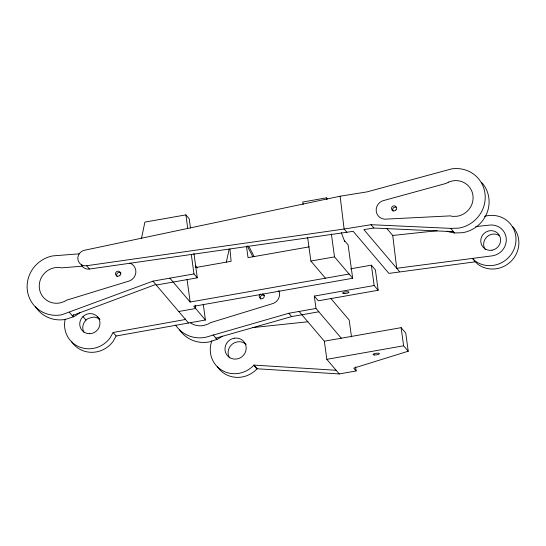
<?xml version="1.0" encoding="UTF-8"?>
<svg xmlns="http://www.w3.org/2000/svg" width="546" height="546" viewBox="0 0 546 546"><rect width="100%" height="100%" fill="white"/><g stroke="black" fill="none" stroke-linecap="round" stroke-linejoin="round"><path stroke-width="0.82" d="M141.428 238.725L144.881 222.099L185.893 214.885L189.209 218.789L190.479 228.071M226.31 262.135L229.197 249.106M203.249 304.177L205.426 320.024L188.479 323.014L185.483 319.478L113.124 332.48L110.005 338.022A25.771 24.686 -40.4 0 1 79.115 346.846A25.771 24.686 -40.4 0 1 65.179 319.069M188.479 323.014L116.127 336.008L113.002 341.55A25.771 24.686 -40.4 0 1 71.403 341.421M355.562 366.837L356.128 370.959L339.237 373.942L336.118 370.27L254.122 365.103L251.064 367.799A25.771 24.686 -40.4 0 1 220.564 369.437A25.771 24.686 -40.4 0 1 211.855 340.8M339.237 373.942L257.241 368.775L254.183 371.471A25.771 24.686 -40.4 0 1 217.247 366.496M83.893 332.221A10.313 9.876 -40.4 0 1 85.995 320.072L88.152 318.475L93.27 317.11A10.313 9.876 -40.4 0 1 99.843 319.594M79.3 253.822L52.805 255.89A30.733 29.436 -40.4 0 0 27.45 291.059A30.733 29.436 -40.4 0 0 61.807 314.769L152.941 281.142L193.966 273.928L197.283 277.832L156.258 285.046M155.76 284.459L72.202 315.602A30.733 29.436 -40.4 0 0 73.628 314.878M80.023 312.53A30.733 29.436 -40.4 0 1 73.273 316.857L65.697 319.342A30.733 29.436 -40.4 0 1 35.326 306.463M341.277 338.213L315.998 308.463L288.807 313.267L205.508 337.319A30.733 29.436 -40.4 0 1 175.559 325.095M222.468 336.083A30.733 29.436 -40.4 0 1 216.967 339.407L209.391 341.898A30.733 29.436 -40.4 0 1 179.45 329.668M299.072 311.459L324.338 341.202L401.133 327.655L405.726 333.04L408.224 351.214L353.726 368.14L356.128 370.959M215.902 338.151L291.625 316.584L318.816 311.786M86.65 265.725L344.11 229.033L371.027 224.706L450.73 228.371L458.613 228.132A30.733 29.436 -40.4 0 0 485.012 193.714A30.733 29.436 -40.4 0 0 451.44 168.939L367.048 191.878L340.131 196.212L84.773 250.211A8.053 7.712 -40.4 0 0 77.853 259.227A8.053 7.712 -40.4 0 0 86.65 265.725L89.469 269.041L353.214 231.34L388.916 273.403L475.348 261.807L477.9 264.291A25.771 24.686 -40.4 0 0 511.827 260.51A25.771 24.686 -40.4 0 0 512.796 226.74M327.423 199.024L326.426 197.85L302.777 202.02L303.112 204.484M309.104 246.874L248.041 257.637L246.478 246.219M195.625 267.547L231.108 261.288L229.968 249.106M307.651 237.544L310.872 261.049L334.507 256.886L352.682 278.262L193.755 306.279L205.426 320.024M350.58 268.83L371.362 265.165L375.389 269.901L378.173 290.26L318.304 300.798L314.298 296.082L374.153 285.524L378.173 290.26M169.874 278.173L190.158 302.04L349.078 274.031M324.338 341.202L326.822 359.336L403.617 345.789L408.224 351.214M178.706 311.493L195.652 308.51L195.202 305.187M451.221 231.368A30.733 29.436 -40.4 0 0 453.549 231.695L373.846 228.023L363.889 229.613L399.597 271.676M386.711 228.378L392.731 235.463L437.216 230.705M475.696 226.59L488.827 225.184A15.902 15.227 -40.4 0 1 506.19 238.001A15.902 15.227 -40.4 0 1 492.526 255.808L396.717 268.284L392.731 235.463M252.368 327.634L307.91 321.758M82.692 266.155L61.602 267.861L59.33 267.424L54.614 267.711A18.393 17.622 -40.4 0 0 39.435 288.759A18.393 17.622 -40.4 0 0 60.005 302.948L64.38 301.515L66.462 300.225L127.723 281.449A9.76 9.35 -40.4 0 0 135.824 272.761A9.76 9.35 -40.4 0 0 129.798 263.09M447.024 231.156A30.733 29.436 -40.4 0 0 454.613 232.951L462.496 232.712A30.733 29.436 -40.4 0 0 487.114 212.626A30.733 29.436 -40.4 0 0 481.592 182.378M195.359 265.636L197.399 267.977M450.73 228.371L454.613 232.951M475.348 261.807L472.467 258.422L475.02 260.906A25.771 24.686 -40.4 0 0 515.451 244.649A25.771 24.686 -40.4 0 0 484.418 216.414M371.027 224.706L373.846 228.023M346.928 232.357L344.11 229.033L340.131 196.212M310.872 261.049L325.443 278.194M330.978 298.628L349.201 320.072L351.481 336.862M248.198 246.198L249.74 248.014L254.204 256.688M288.807 313.267L291.625 316.584M326.822 359.336L336.118 370.27M254.122 365.103L257.241 368.775M253.644 365.124L256.757 368.789M213.083 334.834L216.967 339.407M152.941 281.142L185.483 319.478L185.394 318.837M113.124 332.48L116.127 336.008M97.311 316.516L99.809 319.458M82.992 316.543L85.995 320.072M69.383 312.278L73.273 316.857M247.256 245.946L252.839 256.791M341.318 232.678L344.594 241.284L344.506 240.629L348.102 244.867L352.682 278.262M401.133 327.655L403.617 345.789M371.362 265.165L374.153 285.524M326.426 197.85L326.658 199.536M331.388 234.111L334.507 256.886M314.298 296.082L315.998 308.463M193.939 253.371L197.283 277.832M185.893 214.885L187.735 228.378M191.312 254.532L193.966 273.928M187.053 279.375L190.158 302.04M117.131 276.604A2.58 2.471 -40.4 0 1 117.533 273.055A2.58 2.471 -40.4 0 1 121.089 273.3M262.653 293.857A2.58 2.471 -40.4 0 1 263.766 297.645L263.308 298.136A2.58 2.471 -40.4 0 1 260.804 298.614L260.23 298.321A2.58 2.471 -40.4 0 1 260.715 293.98M260.831 299.16A2.58 2.471 -40.4 0 1 264.312 295.42M229.525 357.93A10.804 10.354 -40.4 0 1 234.603 342.697L237.278 341.857L240.049 341.741A10.804 10.354 -40.4 0 1 246.185 344.458M278.788 290.472A9.76 9.35 -40.4 0 1 271.423 303.999L210.162 322.782L208.074 324.065L203.699 325.505A18.393 17.622 -40.4 0 1 190.274 322.768M393.1 211.213A2.58 2.471 -40.4 0 1 396.696 207.576M89.469 269.041A8.053 7.712 -40.4 0 1 81.183 264.51M485.196 249.563A10.108 9.685 -40.4 0 1 486.82 236.93A10.108 9.685 -40.4 0 1 499.576 235.79M120.072 275.088L119.615 275.58A2.58 2.471 -40.4 0 1 117.11 276.058L116.53 275.771A2.58 2.471 -40.4 0 1 115.998 272.277A2.58 2.471 -40.4 0 1 119.54 271.601A2.58 2.471 -40.4 0 1 120.072 275.088M396.041 209.814L395.563 210.299A2.58 2.471 -40.4 0 1 393.052 210.701L392.485 210.387A2.58 2.471 -40.4 0 1 392.055 206.879A2.58 2.471 -40.4 0 1 395.611 206.306A2.58 2.471 -40.4 0 1 396.041 209.814M448.307 182.173L446.259 183.367L384.609 200.28A9.76 9.35 -40.4 0 0 376.228 211.213A9.76 9.35 -40.4 0 0 386.889 219.083L450.286 215.882L452.62 216.393L457.173 216.25A18.393 17.622 -40.4 0 0 472.973 195.645A18.393 17.622 -40.4 0 0 452.88 180.822L448.307 182.173M234.159 338.192L231.484 339.032A10.804 10.354 -40.4 0 0 227.778 356.047A10.804 10.354 -40.4 0 0 245.018 353.009A10.804 10.354 -40.4 0 0 236.93 338.07L234.159 338.192M89.455 333.702A10.313 9.876 -40.4 0 0 98.833 318.598A10.313 9.876 -40.4 0 0 81.299 318.632A10.313 9.876 -40.4 0 0 89.455 333.702M343.987 293.523A3.221 0.792 -7.8 0 0 348.962 292.281A3.221 0.792 -7.8 0 0 344.389 292.09A3.221 0.792 -7.8 0 0 343.987 293.523M374.447 354.968A3.221 0.792 -7.8 0 0 379.429 353.726A3.221 0.792 -7.8 0 0 374.849 353.535A3.221 0.792 -7.8 0 0 374.447 354.968M492.007 250.205A10.108 9.685 -40.4 0 0 498.532 234.138A10.108 9.685 -40.4 0 0 481.49 237.148A10.108 9.685 -40.4 0 0 492.007 250.205"/></g></svg>
